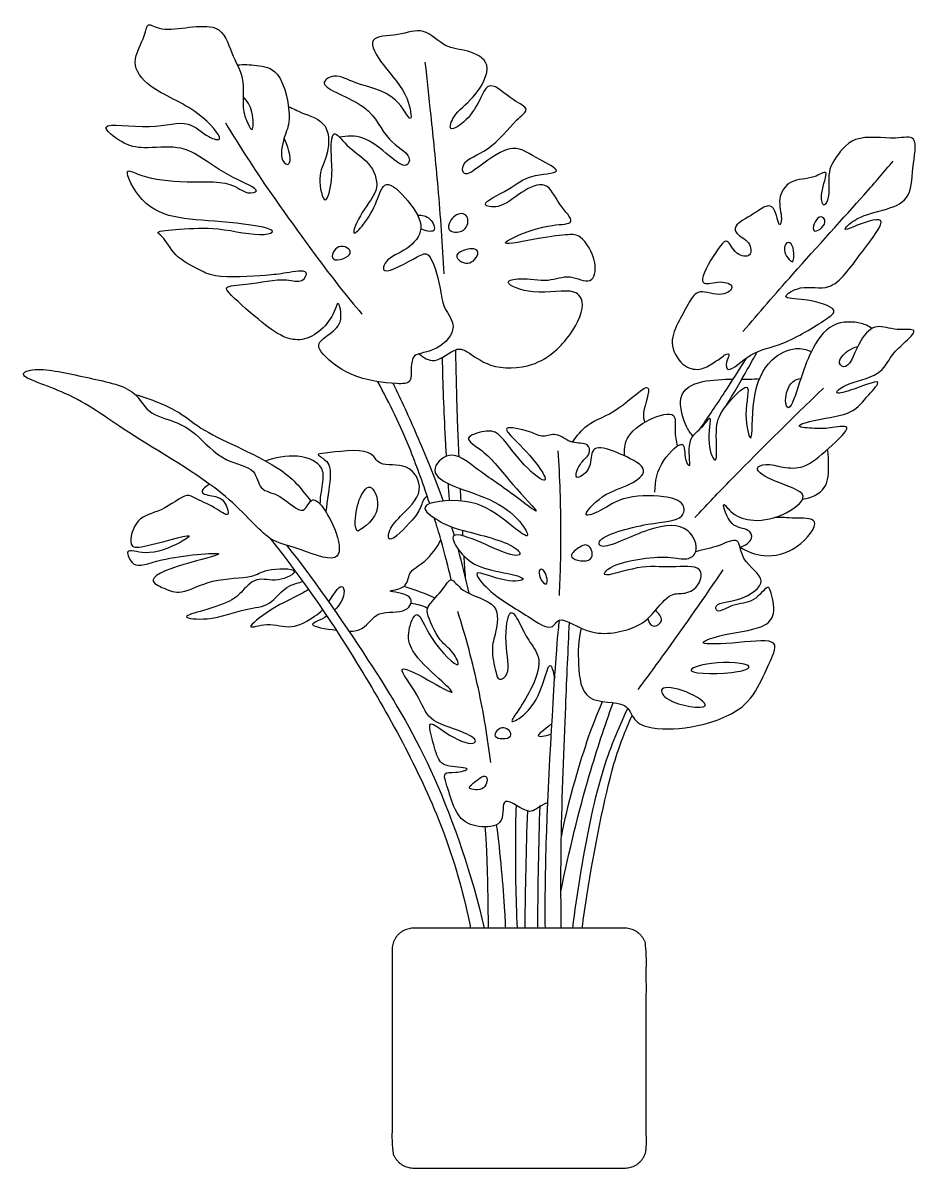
# Model space of a CAD drawing. Header units: metres. Extents: x 68508 to 226087, y -5893 to 20329.
# Drawn here: x 192361 to 192839, y 14940 to 15552 of the extents above; entities that cross this region are included whole.
import ezdxf

# ---------------------------------------------------------------- set-up
doc = ezdxf.new("R2010")
doc.units = ezdxf.units.M
doc.header["$LTSCALE"] = 0.05

msp = doc.modelspace()

# ---------------------------------------------------------------- linework, layer by layer
for points, knots in [([(192502.841, 15507.352), (192505.395, 15506.281), (192509.969, 15503.502), (192525.781, 15499.033), (192523.904, 15479.421), (192517.88, 15470.896), (192522.513, 15450.975), (192526.866, 15470.329), (192525.504, 15479.688), (192525.747, 15497.337), (192534.419, 15484.863), (192546.642, 15478.285), (192552.548, 15463.033), (192542.247, 15452.614), (192535.245, 15436.045), (192544.443, 15445.339), (192550.023, 15455.591), (192554.194, 15470.209), (192567.638, 15456.614), (192576.792, 15442.39), (192566.824, 15430.229), (192554.481, 15426.482), (192551.917, 15415.641), (192571.834, 15427.344), (192578.846, 15430.464), (192584.384, 15410.108), (192585.067, 15399.735), (192594.086, 15389.569), (192583.166, 15376.338), (192569.454, 15375.339), (192569.102, 15372.32), (192568.637, 15370.008), (192568.112, 15367.512), (192569.019, 15359.263), (192559.282, 15358.948), (192535.731, 15361.731), (192520.131, 15375.169), (192518.069, 15381.137), (192525.473, 15386.025), (192532.445, 15392), (192529.521, 15405.23), (192527.311, 15396.485), (192520.882, 15387.308), (192510.323, 15381.591), (192499.183, 15383.88), (192487.07, 15393.038), (192471.543, 15406.697), (192468.427, 15411.595), (192481.636, 15411.923), (192501.171, 15416.378), (192509.857, 15412.383), (192514.964, 15420.767), (192500.06, 15418.026), (192491.422, 15417.022), (192463.107, 15415.375), (192455.1, 15420.474), (192441.537, 15426.729), (192436.7, 15437.601), (192430.475, 15440.835), (192447.106, 15441.785), (192464.396, 15443.354), (192488.146, 15437.302), (192498.963, 15441.79), (192468.079, 15446.374), (192444.75, 15446.601), (192424.231, 15453.706), (192413.77, 15475.606), (192423.944, 15469.841), (192444.857, 15465.987), (192471.776, 15468.375), (192479.725, 15460.211), (192489.766, 15462.194), (192471, 15469.56), (192455.993, 15480.691), (192443.952, 15486.748), (192425.396, 15484.553), (192414.656, 15486.786), (192397.952, 15500.158), (192430.79, 15494.243), (192449.16, 15501.318), (192458.825, 15490.932), (192470.183, 15487.846), (192453.612, 15507.161), (192428.998, 15515.673), (192417.645, 15530.712), (192426.454, 15544.027), (192427.2, 15553.283), (192435.836, 15545.548), (192467.169, 15555.184), (192471.847, 15535.204), (192479.94, 15523.018), (192477.67, 15506.951), (192480.675, 15498.883), (192484.238, 15492.289), (192484.263, 15505.011), (192480.757, 15510.396), (192478.617, 15512.667)], [0, 0, 0, 0, 0.2396921, 0.5500389, 0.8848758, 1.176141, 1.4610508, 1.7416233, 2.0452405, 2.3231282, 2.573801, 2.8994722, 3.2026799, 3.5293076, 3.8141087, 4.0325088, 4.3462276, 4.6124936, 4.9273501, 5.2624312, 5.5635613, 5.8650178, 6.0466583, 6.4071868, 6.6129045, 6.9654004, 7.2500109, 7.523784, 7.8393269, 8.133558, 8.2779698, 8.2779698, 8.4470153, 8.6590226, 8.8843281, 9.2977435, 9.6688289, 9.8462335, 10.0779834, 10.3356076, 10.5782409, 10.7589727, 11.0485081, 11.3278143, 11.5931633, 11.9273992, 12.3089413, 12.4536858, 12.7233999, 13.1095254, 13.3492649, 13.5291821, 13.7981242, 14.079631, 14.508184, 14.7711186, 15.0834729, 15.372489, 15.522717, 15.8059545, 16.1844272, 16.5984533, 16.7784567, 17.1818214, 17.6146369, 18.0023378, 18.3439698, 18.5406812, 18.9395904, 19.368496, 19.6392294, 19.8176828, 20.1325192, 20.5135897, 20.813636, 21.1617584, 21.4582488, 21.7360654, 22.1349556, 22.5135183, 22.8134053, 23.0130935, 23.3626169, 23.8118806, 24.1373726, 24.4577217, 24.665308, 24.895734, 25.3389533, 25.6697684, 25.9905147, 26.3156496, 26.5690003, 26.7283387, 26.9809675, 27.2136141, 27.2136141, 27.2136141, 27.2136141]), ([(192572.656, 15375.154), (192575.002, 15373.292), (192581.051, 15368.726), (192591.994, 15379.113), (192598.797, 15376.516), (192610.63, 15366.811), (192634.598, 15367.316), (192651.992, 15381.38), (192662.388, 15400.919), (192655.617, 15411.146), (192635.019, 15405.554), (192615.844, 15413.514), (192627.888, 15416.3), (192641.658, 15413.046), (192652.674, 15418.369), (192665.284, 15410.945), (192668.431, 15424.771), (192659.52, 15438.949), (192651.819, 15438.993), (192638.018, 15437.331), (192614.023, 15432.342), (192625.551, 15439.032), (192642.25, 15444.613), (192657.91, 15444.24), (192646.527, 15455.1), (192641.372, 15468.609), (192626.245, 15461.751), (192616.801, 15452.476), (192603.037, 15454.717), (192622.486, 15463.297), (192630.167, 15471.112), (192652.082, 15471.699), (192635.358, 15479.335), (192622.819, 15488.809), (192605.965, 15476.178), (192596.168, 15468.894), (192594.898, 15478.709), (192611.196, 15483.257), (192623.122, 15499.609), (192632.633, 15506.217), (192622.203, 15510.352), (192610.326, 15522.192), (192605.279, 15511.189), (192599.534, 15500.329), (192587.529, 15492.764), (192591.194, 15503.882), (192602.141, 15511.012), (192613.451, 15530.629), (192598.233, 15537.925), (192586.429, 15538.12), (192575.148, 15550.539), (192562.311, 15544.744), (192543.319, 15545.415), (192553.865, 15527.774), (192567.149, 15514.681), (192569.549, 15495.097), (192560.627, 15515.217), (192538.838, 15518.652), (192528.453, 15525.517), (192515.962, 15518.054), (192547.998, 15509.052), (192553.779, 15489.159), (192569.185, 15481.71), (192565.896, 15473.493), (192555.795, 15481.528), (192543.353, 15492.282), (192534.186, 15491.663), (192530.088, 15490.963)], [0, 0, 0, 0, 0.2492815, 0.5451277, 0.7514206, 1.0676534, 1.460853, 1.8565371, 2.2305783, 2.4673437, 2.8541485, 3.1684155, 3.381262, 3.7032013, 3.9894633, 4.2617312, 4.5235718, 4.8530715, 5.0642775, 5.3977551, 5.7483226, 5.9549433, 6.3352467, 6.598685, 6.8729055, 7.1713541, 7.4724568, 7.7897445, 8.0057232, 8.3212613, 8.638678, 8.9428394, 9.2155964, 9.5438068, 9.9142173, 10.1661001, 10.350514, 10.6757474, 11.0628746, 11.294743, 11.5377333, 11.8511153, 12.08923, 12.4045106, 12.6560314, 12.8658583, 13.1870843, 13.5429294, 13.8374382, 14.128004, 14.4403058, 14.7483518, 15.0538612, 15.3642089, 15.7575421, 16.0284058, 16.3261039, 16.7238784, 17.0145685, 17.2262368, 17.639518, 18.0288662, 18.3430809, 18.5162348, 18.7835604, 19.1269015, 19.4206015, 19.4206015, 19.4206015, 19.4206015]), ([(192475.574, 15529.522), (192478.973, 15530.013), (192485.91, 15529.361), (192499.679, 15527.5), (192504.958, 15499.586), (192500.375, 15491.906), (192497.771, 15478.404), (192504.777, 15474.509), (192503.823, 15483.69), (192500.53, 15490.393)], [0, 0, 0, 0, 0.2816833, 0.5849936, 1.0222705, 1.3021957, 1.610411, 1.7775238, 2.0615398, 2.0615398, 2.0615398, 2.0615398]), ([(192586.098, 15417.848), (192585.218, 15433.246), (192583.085, 15463.383), (192579.099, 15502.176), (192577.014, 15521.57), (192575.939, 15531.074)], [0, 0, 0, 0, 0.5656501, 1.0831887, 1.5286261, 1.5286261, 1.5286261, 1.5286261]), ([(192469.144, 15498.583), (192477.021, 15485.786), (192491.856, 15462.302), (192529.024, 15411.687), (192537.786, 15401.521), (192542.13, 15396.372)], [0, 0, 0, 0, 0.5583558, 1.2046028, 1.5784536, 1.5784536, 1.5784536, 1.5784536]), ([(192735.693, 15374.525), (192733.884, 15372.975), (192729.937, 15370.382), (192722.527, 15365.698), (192712.501, 15368.523), (192705.666, 15381.284), (192711.62, 15392.929), (192716.603, 15402.555), (192722.131, 15410.702), (192733.897, 15404.705), (192742.556, 15411.499), (192733.233, 15414.724), (192724.104, 15411.375), (192723.548, 15417.689), (192732.942, 15432.596), (192737.542, 15437.176), (192741.255, 15427.728), (192750.908, 15426.264), (192749.575, 15435.734), (192742.017, 15438.633), (192740.373, 15444.186), (192751.447, 15449.559), (192757.441, 15454.544), (192763.002, 15454.248), (192764.984, 15441.129), (192766.932, 15448.472), (192763.546, 15457.998), (192770.595, 15469.078), (192782.921, 15468.158), (192792.578, 15475.15), (192786.636, 15461.57), (192788.578, 15451.416), (192792.014, 15458.163), (192791.15, 15473.04), (192794.384, 15478.965), (192804.471, 15493.298), (192826.417, 15489.152), (192839.861, 15492.981), (192835.704, 15474.105), (192835.838, 15456.895), (192820.128, 15451.635), (192805.846, 15448.404), (192798.268, 15440.383), (192805.158, 15443.313), (192826.588, 15451.454), (192807.297, 15427.735), (192793.573, 15407.166), (192777.542, 15412.828), (192764.289, 15404.308), (192779.334, 15405), (192798.094, 15399.309), (192788.537, 15392.536), (192766.848, 15379.038), (192750.539, 15377.22), (192737.502, 15363.813), (192735.946, 15370.831), (192739.715, 15376.507), (192735.693, 15374.525)], [0, 0, 0, 0, 0.2249126, 0.4660705, 0.7215773, 1.021916, 1.3178809, 1.60117, 1.8372707, 2.1250166, 2.342997, 2.5614516, 2.8081538, 2.9737322, 3.3359706, 3.509536, 3.750622, 3.9699306, 4.1831272, 4.4187087, 4.5835829, 4.866836, 5.1069855, 5.2783958, 5.5338518, 5.6869359, 5.9607999, 6.2381382, 6.5360497, 6.7524654, 7.0335802, 7.238551, 7.5400346, 7.5400346, 7.8050525, 8.1462093, 8.5379014, 8.8091289, 9.1532475, 9.4916208, 9.8102552, 10.1484819, 10.3681209, 10.551651, 10.8738636, 11.2499201, 11.6719573, 11.9987482, 12.2522386, 12.522038, 12.8629774, 13.0796959, 13.5092938, 13.8701016, 14.1850547, 14.3544502, 14.5688019, 14.5688019, 14.5688019, 14.5688019]), ([(192745.672, 15387.09), (192754.547, 15397.447), (192771.215, 15416.907), (192810.659, 15460.144), (192820.773, 15472.091), (192825.932, 15478.11)], [0, 0, 0, 0, 0.5319417, 1.1578642, 1.5633988, 1.5633988, 1.5633988, 1.5633988]), ([(192571.819, 15449.258), (192574.127, 15449.326), (192578.89, 15448.724), (192582.845, 15438.921), (192575.675, 15441.044), (192573.513, 15441.9)], [0, 0, 0, 0, 0.21889711, 0.42898156, 0.64864105, 0.64864105, 0.64864105, 0.64864105]), ([(192588.991, 15441.193), (192587.561, 15442.802), (192589.995, 15449.571), (192599.159, 15451.278), (192599.26, 15440.222), (192590.508, 15439.487), (192588.991, 15441.193)], [0, 0, 0, 0, 0.22539687, 0.44016044, 0.66344878, 0.90236138, 0.90236138, 0.90236138, 0.90236138]), ([(192783.65, 15440.892), (192782.384, 15441.931), (192785.585, 15451.138), (192792.158, 15445.194), (192784.878, 15439.883), (192783.65, 15440.892)], [0, 0, 0, 0, 0.23303144, 0.40185468, 0.62798459, 0.62798459, 0.62798459, 0.62798459]), ([(192772.383, 15424.308), (192770.742, 15424.407), (192766.077, 15430.316), (192770.334, 15437.437), (192773.796, 15430.602), (192772.383, 15424.308)], [0, 0, 0, 0, 0.29041275, 0.51459778, 0.80857824, 0.80857824, 0.80857824, 0.80857824]), ([(192526.876, 15425.851), (192525.22, 15427.166), (192528.753, 15435.518), (192540.835, 15428.702), (192528.792, 15424.328), (192526.876, 15425.851)], [0, 0, 0, 0, 0.22260474, 0.44044261, 0.69808168, 0.69808168, 0.69808168, 0.69808168]), ([(192592.826, 15426.863), (192592.427, 15428.327), (192596.081, 15431.153), (192606.849, 15432.124), (192600.379, 15420.934), (192593.313, 15425.076), (192592.826, 15426.863)], [0, 0, 0, 0, 0.18673629, 0.4140967, 0.64213089, 0.86987248, 0.86987248, 0.86987248, 0.86987248]), ([(192814.592, 15388.706), (192812.792, 15389.891), (192808.966, 15392.219), (192791.987, 15393.101), (192781.182, 15375.987), (192776.591, 15362.111), (192770.399, 15342.695), (192767.494, 15351.05), (192770.382, 15360.004), (192775.024, 15361.774), (192776.608, 15362.053)], [0, 0, 0, 0, 0.2114165, 0.5315848, 0.8865317, 1.2356986, 1.5560778, 1.7267151, 1.9974127, 2.1278815, 2.1278815, 2.1278815, 2.1278815]), ([(192744.117, 15271.829), (192746.58, 15272.507), (192751.823, 15275.922), (192748.627, 15282.333), (192738.645, 15281.563), (192733.532, 15298.483), (192739.573, 15289.202), (192749.903, 15285.192), (192765.836, 15287.184), (192784.666, 15300.521), (192762.716, 15306.097), (192750.231, 15313.957), (192758.612, 15316.964), (192767.133, 15314.141), (192778.962, 15313.662), (192790.246, 15323.506), (192806.504, 15338.298), (192790.9, 15335.065), (192785.223, 15335.18), (192771.085, 15336.095), (192786.389, 15340.794), (192804.424, 15342.284), (192811.626, 15352.332), (192822.381, 15363.404), (192803.392, 15355.334), (192793.314, 15353.171), (192801.102, 15360.095), (192819.008, 15362.531), (192824.62, 15374.495), (192830.633, 15379.921), (192840.917, 15389.427), (192826.934, 15387.109), (192816.966, 15391.71), (192807.535, 15383.421), (192802.348, 15365.798), (192795.287, 15370.282), (192800.662, 15376.735), (192805.183, 15378.656), (192807, 15379.076)], [0, 0, 0, 0, 0.230217, 0.4109312, 0.6639774, 0.9394254, 1.1316757, 1.4113317, 1.7559836, 2.0774829, 2.4201783, 2.7041777, 2.8890502, 3.1441281, 3.4164287, 3.7572752, 4.0750574, 4.3230096, 4.5639154, 4.8025416, 5.0593509, 5.4239053, 5.7255774, 5.9631036, 6.2866676, 6.5131017, 6.7171213, 7.0728107, 7.3585228, 7.6134764, 7.8584485, 8.1067893, 8.3812015, 8.6630341, 8.9953403, 9.1557089, 9.3901475, 9.5400938, 9.5400938, 9.5400938, 9.5400938]), ([(192584.954, 15373.2), (192585.259, 15358.82), (192585.882, 15341.746), (192586.922, 15323.664), (192587.12, 15320.419)], [0, 0, 0, 0, 0.5462568, 0.66477528, 0.66477528, 0.66477528, 0.66477528]), ([(192592.058, 15377.334), (192592.309, 15363.69), (192592.639, 15348.777), (192593.549, 15325.936), (192593.796, 15320.172)], [0, 0, 0, 0, 0.53207233, 0.6993508, 0.6993508, 0.6993508, 0.6993508]), ([(192698.656, 15301.261), (192698.599, 15307.086), (192700.699, 15317.416), (192715.425, 15331.287), (192713.904, 15319.043), (192718.557, 15312.31), (192714.977, 15330.187), (192723.968, 15335.076), (192729.874, 15344.858), (192725.502, 15327.486), (192732.668, 15312.384), (192730.544, 15335.935), (192733.689, 15345.034), (192751.712, 15364.279), (192745.323, 15343.064), (192751.213, 15321.933), (192749.827, 15353.381), (192758.701, 15372.622), (192773.459, 15379.265), (192779.543, 15377.531), (192782.207, 15376.457)], [0, 0, 0, 0, 0.3476363, 0.6497102, 0.8852005, 1.0486786, 1.3401497, 1.6171011, 1.8146909, 2.1194195, 2.3756988, 2.6985496, 3.0044495, 3.3383408, 3.6556835, 3.9530325, 4.3280002, 4.7293215, 5.0415481, 5.2856501, 5.2856501, 5.2856501, 5.2856501]), ([(192722.841, 15335.214), (192727.266, 15341.595), (192735.935, 15354.483), (192743.721, 15366.756), (192747.536, 15372.939)], [0, 0, 0, 0, 0.40136204, 0.78961107, 0.78961107, 0.78961107, 0.78961107]), ([(192736.882, 15347.654), (192740.618, 15353.989), (192747.975, 15366.726), (192751.55, 15373.08), (192753.332, 15376.26)], [0, 0, 0, 0, 0.39060461, 0.66559346, 0.66559346, 0.66559346, 0.66559346]), ([(192493.145, 15276.537), (192497.323, 15273.773), (192505.745, 15272.749), (192531.235, 15261.115), (192530.172, 15279.673), (192515.593, 15303.972), (192511.29, 15286.59), (192498.647, 15301.102), (192486.861, 15301.4), (192485.824, 15315.046), (192467.913, 15316.606), (192453.629, 15332.932), (192442.599, 15339.365), (192426.774, 15343.01), (192421.273, 15357.449), (192394.244, 15362.393), (192369.804, 15368.441), (192355.427, 15363.603), (192388.937, 15354.056), (192415.885, 15332.541), (192470.157, 15302.677), (192486.908, 15280.664), (192493.145, 15276.537)], [0, 0, 0, 0, 0.318706, 0.7032085, 1.002886, 1.3908499, 1.61886, 1.9331828, 2.2077971, 2.4688642, 2.7987976, 3.1817912, 3.482848, 3.8009389, 4.1027632, 4.530375, 4.9651968, 5.1809751, 5.5918047, 6.1162741, 6.7723521, 7.2480984, 7.2480984, 7.2480984, 7.2480984]), ([(192578.299, 15295.125), (192575.214, 15304.469), (192566.057, 15330.293), (192557.071, 15348.264), (192550.594, 15360.276)], [0.64458089, 0.64458089, 0.64458089, 0.64458089, 0.98074823, 1.51284011, 1.51284011, 1.51284011, 1.51284011]), ([(192718.961, 15331.257), (192717.708, 15332.737), (192715.27, 15335.538), (192709.158, 15353.709), (192721.491, 15361.079), (192735.203, 15361.592), (192740.436, 15361.632)], [0, 0, 0, 0, 0.2005565, 0.5339896, 0.8486712, 1.1021781, 1.1021781, 1.1021781, 1.1021781]), ([(192745.02, 15361.633), (192746.432, 15361.628), (192750.854, 15361.613), (192752.606, 15361.854), (192754.542, 15361.961)], [1.18138316, 1.18138316, 1.18138316, 1.18138316, 1.26129413, 1.4618345, 1.4618345, 1.4618345, 1.4618345]), ([(192558.765, 15359.363), (192563.142, 15350.31), (192571.642, 15331.495), (192580.864, 15309.66), (192585.435, 15296.513)], [0, 0, 0, 0, 0.45673705, 0.97021959, 0.97021959, 0.97021959, 0.97021959]), ([(192654.672, 15327.899), (192656.95, 15331.285), (192662.392, 15338.861), (192678.197, 15343.052), (192699.664, 15365.04), (192691.337, 15342.921), (192692.778, 15340.263), (192693.059, 15338.49)], [0, 0, 0, 0, 0.2909707, 0.6499414, 1.0140377, 1.3175066, 1.5104845, 1.5104845, 1.5104845, 1.5104845]), ([(192720.007, 15287.751), (192726.075, 15294.213), (192738.213, 15307.136), (192771.526, 15340.512), (192788.62, 15356.744)], [0, 0, 0, 0, 0.4288316, 1.1281333, 1.1281333, 1.1281333, 1.1281333]), ([(192420.94, 15353.445), (192429.09, 15351.186), (192445.875, 15344.344), (192456.72, 15332.985), (192501.417, 15315.087), (192509.949, 15302.573), (192514.719, 15296.52)], [0, 0, 0, 0, 0.4188725, 0.7603563, 1.3213373, 1.7211829, 1.7211829, 1.7211829, 1.7211829]), ([(192682.476, 15320.583), (192682.236, 15323.671), (192682.283, 15330.874), (192694.594, 15340.664), (192710.951, 15345.225), (192708.662, 15333.573), (192710.094, 15328.629), (192710.506, 15325.845)], [0, 0, 0, 0, 0.253482, 0.58508, 0.8816167, 1.1171804, 1.3587851, 1.3587851, 1.3587851, 1.3587851]), ([(192647.684, 15232.914), (192645.833, 15232.394), (192643.67, 15226.047), (192629.716, 15236.069), (192610.899, 15246.409), (192598.604, 15262.102), (192618.22, 15252.379), (192632.542, 15254.595), (192618.545, 15258.357), (192603.337, 15260.618), (192593.649, 15269.273), (192587.777, 15281.327), (192607.058, 15274.239), (192621.76, 15266.753), (192628.217, 15267.958), (192620.37, 15275.306), (192592.637, 15281.103), (192584.159, 15285.082), (192568.826, 15295.434), (192600.656, 15298.666), (192616.192, 15288.383), (192633.372, 15274.042), (192627.128, 15286.103), (192613.366, 15297.521), (192591.938, 15303.386), (192576.823, 15311.787), (192589.438, 15325.015), (192603.89, 15312.938), (192620.846, 15301.844), (192641.837, 15285.21), (192620.173, 15307.22), (192609.07, 15322.881), (192594.733, 15330.258), (192608.287, 15334.477), (192616.076, 15333.513), (192626.704, 15316.017), (192643.117, 15303.734), (192635.864, 15317.218), (192624.587, 15328.288), (192615.802, 15337.438), (192632.662, 15333.848), (192638.603, 15329.957), (192646.193, 15333.718), (192653.78, 15326.471), (192663.177, 15328.143), (192664.514, 15321.084), (192658.189, 15317.162), (192654.661, 15306.46), (192665.247, 15313.254), (192664.026, 15323.156), (192669.029, 15326.078), (192681.278, 15321.445), (192697.059, 15313.484), (192684.575, 15304.079), (192671.327, 15301.402), (192657.344, 15286.128), (192671.626, 15292), (192681.017, 15299.273), (192702.775, 15299.906), (192714.868, 15296.038), (192714.075, 15285.753), (192695.34, 15285.437), (192666.82, 15277.269), (192670.468, 15269.3), (192695.623, 15283.607), (192717.219, 15284.597), (192722.715, 15269.132), (192715.155, 15264.36), (192705.721, 15268.072), (192675.574, 15263.944), (192668.663, 15254.384), (192691.303, 15262.901), (192705.941, 15260.409), (192724.66, 15262.879), (192722.955, 15251.086), (192714.809, 15246.344), (192706.727, 15248.089), (192697.762, 15236.284), (192690.167, 15228.89), (192665.016, 15222.139), (192650.994, 15233.845), (192647.684, 15232.914)], [0, 0, 0, 0, 0.199413, 0.5048771, 0.9256036, 1.1979754, 1.5279178, 1.7836992, 2.0288537, 2.3703374, 2.6753994, 2.9044672, 3.2275643, 3.5871611, 3.7395657, 3.9636859, 4.4094777, 4.694583, 4.9557151, 5.34083, 5.7446115, 6.0631833, 6.2783762, 6.6403339, 7.0452222, 7.342896, 7.619895, 7.9502113, 8.3634826, 8.6839616, 9.0460967, 9.4561409, 9.7164003, 9.9683953, 10.1967592, 10.5832314, 10.8903317, 11.1312574, 11.4967107, 11.7135127, 12.0030533, 12.2360156, 12.4515107, 12.7090557, 12.9453668, 13.1231152, 13.355461, 13.5726469, 13.799564, 14.0556095, 14.2217947, 14.5289363, 14.8358011, 15.1005097, 15.4382259, 15.7369773, 15.9768366, 16.2828194, 16.6677272, 16.9450523, 17.147916, 17.5062546, 17.9415949, 18.0807608, 18.5104661, 18.8890522, 19.1755338, 19.3827714, 19.6499766, 20.1121813, 20.2975736, 20.6469728, 21.0053819, 21.323129, 21.5535353, 21.7984845, 22.0238577, 22.3257336, 22.6039097, 23.0168706, 23.3734676, 23.3734676, 23.3734676, 23.3734676]), ([(192577.048, 15298.875), (192575.194, 15298.62), (192573.655, 15292.848), (192570.098, 15286.972), (192555.972, 15272.543), (192556.143, 15281.168), (192562.415, 15288.608), (192576.843, 15301.299), (192567.276, 15317.932), (192550.511, 15314.043), (192547.636, 15325.854), (192523.59, 15321.917), (192516.8, 15321.788), (192525.153, 15317.584), (192525.55, 15309.245), (192523.603, 15296.551), (192522.763, 15290.851)], [24.1646143, 24.1646143, 24.1646143, 24.1646143, 24.347568, 24.5802692, 24.8842753, 25.0340126, 25.282957, 25.6028392, 25.8909737, 26.1776083, 26.4025141, 26.7733806, 26.9220199, 27.1087924, 27.3413317, 27.6298957, 27.6298957, 27.6298957, 27.6298957]), ([(192647.596, 15246.034), (192648.165, 15257.576), (192648.784, 15280.692), (192647.908, 15309.152), (192646.981, 15323.349)], [0, 0, 0, 0, 0.4896293, 1.032902, 1.032902, 1.032902, 1.032902]), ([(192777.514, 15297.484), (192781.844, 15298.216), (192791.473, 15302.038), (192791.456, 15316.171), (192791.283, 15321.435), (192790.825, 15324.115)], [0, 0, 0, 0, 0.30180415, 0.59568239, 0.83314495, 0.83314495, 0.83314495, 0.83314495]), ([(192519.804, 15294.852), (192520, 15299.377), (192521.431, 15306.958), (192521.831, 15315.151), (192510.667, 15322.304), (192494.923, 15319.579), (192490.765, 15317.845)], [28.16145455, 28.16145455, 28.16145455, 28.16145455, 28.40648577, 28.61391594, 28.90338162, 29.1429182, 29.1429182, 29.1429182, 29.1429182]), ([(192460.585, 15305.607), (192457.581, 15303.61), (192454.614, 15300.124), (192464.603, 15299.099), (192468.739, 15297.062), (192472.528, 15286.382), (192462.759, 15293.949), (192453.118, 15297.511), (192448.437, 15301.317), (192434.771, 15290.088), (192421.494, 15288.868), (192416.53, 15271.585), (192425.693, 15271.385), (192455.314, 15280.732), (192443.46, 15273.134), (192427.781, 15266.627), (192414.507, 15272.213), (192420.387, 15259.235), (192433.353, 15266.543), (192477.279, 15270.23), (192449.55, 15263.907), (192424.86, 15255.369), (192437.126, 15249.329), (192446.124, 15246.191), (192461.808, 15255.619), (192484.053, 15255.029), (192489.733, 15260.422), (192512.412, 15260.851), (192496.228, 15252.163), (192485.769, 15257.048), (192477.383, 15247.262), (192472.889, 15243.291), (192458.906, 15238.092), (192443.214, 15234.414), (192461.707, 15232.188), (192479.463, 15239.461), (192493.836, 15239.968), (192499.416, 15250.289), (192508.304, 15253.002), (192510.548, 15253.456)], [8.4873851, 8.4873851, 8.4873851, 8.4873851, 8.6675608, 8.8742574, 9.0543069, 9.252402, 9.4672764, 9.7268227, 9.8920734, 10.1960305, 10.4786064, 10.7534997, 10.9588344, 11.3374071, 11.5215067, 11.8597781, 12.092053, 12.2944143, 12.5928606, 13.0166618, 13.3196385, 13.6803947, 13.8889748, 14.1248647, 14.4475028, 14.7974928, 15.0294559, 15.3178074, 15.5564431, 15.8162962, 16.0678368, 16.2588958, 16.5673456, 16.8067222, 17.0621639, 17.4164378, 17.6908121, 17.9852703, 18.0928115, 18.0928115, 18.0928115, 18.0928115]), ([(192539.911, 15280.339), (192546.549, 15284.339), (192553.322, 15293.088), (192547.338, 15305.95), (192542.106, 15301.368), (192538.303, 15291.587), (192538.272, 15281.159), (192539.911, 15280.339)], [0, 0, 0, 0, 0.3770278, 0.7091321, 0.8850006, 1.2404902, 1.5747012, 1.5747012, 1.5747012, 1.5747012]), ([(192589.763, 15254.364), (192588.102, 15261.627), (192586.191, 15269.775), (192582.072, 15283.361), (192580.761, 15287.509)], [0, 0, 0, 0, 0.39313926, 0.55094212, 0.55094212, 0.55094212, 0.55094212]), ([(192744.117, 15271.829), (192747.968, 15269.433), (192757.112, 15265.85), (192774.597, 15269.264), (192789.317, 15288.132), (192772.024, 15286.958), (192766.275, 15287.88), (192762.822, 15287.793)], [0, 0, 0, 0, 0.3067486, 0.6622494, 0.9957643, 1.2690731, 1.536757, 1.536757, 1.536757, 1.536757]), ([(192493.145, 15276.537), (192511.183, 15253.678), (192543.794, 15205.999), (192584.681, 15129.992), (192596.83, 15084.891), (192600.112, 15068.237)], [0, 0, 0, 0, 0.7772361, 1.5951155, 2.0664176, 2.0664176, 2.0664176, 2.0664176]), ([(192535.166, 15226.957), (192538.126, 15226.888), (192543.787, 15227.835), (192550.194, 15239.087), (192565.988, 15235.373), (192571.272, 15247.172), (192557.495, 15247.986), (192557.259, 15248.43), (192557.062, 15248.802), (192567.112, 15249.537), (192566.285, 15259.166), (192575.877, 15263.221), (192582.334, 15271.687), (192584.25, 15276.024)], [21.4914862, 21.4914862, 21.4914862, 21.4914862, 21.6717461, 21.93454, 22.22231, 22.4243031, 22.6759983, 22.6759983, 22.6759983, 22.8869183, 23.0996075, 23.3450933, 23.6046368, 23.6046368, 23.6046368, 23.6046368]), ([(192659.29, 15228.599), (192657.581, 15222.279), (192657.439, 15209.959), (192659.666, 15187.093), (192684.371, 15190.461), (192686.599, 15178.597), (192698.049, 15174.052), (192721.889, 15174.962), (192748.04, 15185.254), (192756.252, 15202.357), (192761.949, 15214.188), (192764.115, 15223.158), (192744.144, 15220.676), (192718.085, 15219.281), (192734.994, 15225.797), (192756.022, 15227.678), (192763.648, 15235.578), (192760.863, 15247.974), (192758.663, 15252.002), (192751.417, 15241.37), (192740.663, 15242.249), (192731.69, 15235.866), (192730.307, 15242.573), (192744.598, 15242.51), (192761.276, 15254.193), (192743.746, 15264.18), (192744.526, 15278.425), (192732.215, 15271.778), (192724.622, 15270.618), (192720.46, 15269.448)], [0, 0, 0, 0, 0.3685305, 0.7257711, 1.0880276, 1.3394348, 1.6107607, 2.0188225, 2.4534254, 2.808747, 3.1135162, 3.3075595, 3.6675419, 4.0287053, 4.2862501, 4.6848162, 4.938753, 5.2267745, 5.358594, 5.6198808, 5.9028728, 6.1462736, 6.2830732, 6.5840007, 6.9040833, 7.2261052, 7.49003, 7.749343, 8.048809, 8.048809, 8.048809, 8.048809]), ([(192501.833, 15272.921), (192518.34, 15252.151), (192548.82, 15207.385), (192581.638, 15152.961), (192600.98, 15096.372), (192607.4, 15068.237)], [0, 0, 0, 0, 0.7418794, 1.4265729, 2.1401657, 2.1401657, 2.1401657, 2.1401657]), ([(192654.266, 15266.591), (192653.36, 15268.076), (192657.877, 15271.902), (192663.932, 15274.628), (192667.312, 15262.588), (192655.43, 15264.682), (192654.266, 15266.591)], [0, 0, 0, 0, 0.20379058, 0.39964177, 0.61926962, 0.88115119, 0.88115119, 0.88115119, 0.88115119]), ([(192640.697, 15252.259), (192639.996, 15251.724), (192636.538, 15255.011), (192636.464, 15261.096), (192640.539, 15259.226), (192641.55, 15252.91), (192640.697, 15252.259)], [0, 0, 0, 0, 0.17440987, 0.35656577, 0.49519694, 0.70728405, 0.70728405, 0.70728405, 0.70728405]), ([(192689.723, 15195.858), (192695.094, 15203.07), (192705.783, 15217.537), (192725.535, 15245.604), (192735.155, 15259.812)], [0, 0, 0, 0, 0.4319288, 1.02855, 1.02855, 1.02855, 1.02855]), ([(192524.349, 15242.686), (192526.766, 15246.222), (192531.367, 15253.741), (192533.499, 15246.607), (192530.249, 15240.902), (192527.506, 15238.168)], [20.19143127, 20.19143127, 20.19143127, 20.19143127, 20.42828222, 20.58315901, 20.7916389, 20.7916389, 20.7916389, 20.7916389]), ([(192641.441, 15135.428), (192635.526, 15132.935), (192632.503, 15126.897), (192621.079, 15136.915), (192618.786, 15135.934), (192616.813, 15135.091), (192619.367, 15123.112), (192605.567, 15121.7), (192593.376, 15125.363), (192588.931, 15140.382), (192584.563, 15152.465), (192591.665, 15150.883), (192602.785, 15153.867), (192587.944, 15154.416), (192582.975, 15157.083), (192580.212, 15167.052), (192576.62, 15180.435), (192585.945, 15172.825), (192599.296, 15165.555), (192604.693, 15168.582), (192594.597, 15174.258), (192576.611, 15178.66), (192573.538, 15192.123), (192557.623, 15211.443), (192577.248, 15201.13), (192594.918, 15190.809), (192582.019, 15202.78), (192567.976, 15215.517), (192566.003, 15226.463), (192572.053, 15241.133), (192577.443, 15222.188), (192596.914, 15203.741), (192590.459, 15217.235), (192583.435, 15220.945), (192576.287, 15236.523), (192577.49, 15241.144), (192585.704, 15248.951), (192589.819, 15257.047), (192595.413, 15246.529), (192616.543, 15242.983), (192613.733, 15225.925), (192610.82, 15217.621), (192613.402, 15205.931), (192615.017, 15199.819), (192622.178, 15204.581), (192617.663, 15219.543), (192620.583, 15242.555), (192627.356, 15229.093), (192631.411, 15221.109), (192639.119, 15211.583), (192632.451, 15195.267), (192625.936, 15184.881), (192619.911, 15176.549), (192632.075, 15183.392), (192638.91, 15197.344), (192642.508, 15212.624), (192644.295, 15205.398), (192645.072, 15201.783)], [16.2589981, 16.2589981, 16.2589981, 16.2589981, 16.4817966, 16.7930281, 16.7930281, 16.7930281, 17.0606781, 17.3377235, 17.6268545, 17.9603124, 18.2216173, 18.4181554, 18.6317707, 18.8897948, 19.0943968, 19.3699684, 19.6284786, 19.8606397, 20.1985671, 20.3410164, 20.5902642, 20.9453556, 21.2662951, 21.5978073, 21.9180896, 22.2395564, 22.5032105, 22.8832411, 23.1639238, 23.418635, 23.7442811, 24.1162147, 24.3373341, 24.5971591, 24.9289941, 25.1059407, 25.39076, 25.6009678, 25.843426, 26.2072501, 26.5149647, 26.7727975, 27.0623299, 27.2414709, 27.4263669, 27.7697265, 28.1068501, 28.3493501, 28.6202358, 28.8948287, 29.2323956, 29.5472761, 29.7451558, 29.9883213, 30.3516196, 30.6169794, 30.8261508, 30.8261508, 30.8261508, 30.8261508]), ([(192513.613, 15249.162), (192511.809, 15248.087), (192503.471, 15243.642), (192494.508, 15239.843), (192477.705, 15226.698), (192492.751, 15232.286), (192504.257, 15227.069), (192515.958, 15234.166), (192519.753, 15237.098), (192521.042, 15238.451)], [18.4427531, 18.4427531, 18.4427531, 18.4427531, 18.548811, 18.8665284, 19.1428734, 19.3672341, 19.6466347, 19.9275691, 20.0733743, 20.0733743, 20.0733743, 20.0733743]), ([(192694.801, 15233.645), (192695.264, 15232.137), (192696.743, 15227.917), (192704.486, 15232.647), (192700.437, 15236.697), (192698.824, 15237.991)], [0, 0, 0, 0, 0.18092248, 0.37575763, 0.58290197, 0.58290197, 0.58290197, 0.58290197]), ([(192523.407, 15234.947), (192519.734, 15232.715), (192510.539, 15230.216), (192522.632, 15228.215), (192528.304, 15227.547)], [20.8837605, 20.8837605, 20.8837605, 20.8837605, 21.10926165, 21.37165261, 21.37165261, 21.37165261, 21.37165261]), ([(192610.943, 15156.772), (192609.325, 15170.037), (192604.933, 15196.443), (192597.644, 15223.963), (192593.335, 15237.504)], [0, 0, 0, 0, 0.5265245, 1.0694762, 1.0694762, 1.0694762, 1.0694762]), ([(192640.1, 15068.237), (192639.956, 15081.693), (192640.218, 15124.723), (192646.029, 15220.695), (192647.25, 15228.883), (192647.684, 15232.914)], [0.3077049, 0.3077049, 0.3077049, 0.3077049, 0.722588, 1.5852677, 1.8753055, 1.8753055, 1.8753055, 1.8753055]), ([(192648.609, 15068.237), (192648.382, 15083.556), (192648.324, 15123.658), (192650.799, 15183.366), (192652.244, 15216.914), (192652.964, 15231.653)], [0.2895013, 0.2895013, 0.2895013, 0.2895013, 0.7274936, 1.4347198, 1.9531094, 1.9531094, 1.9531094, 1.9531094]), ([(192718.011, 15205.764), (192717.016, 15206.97), (192729.416, 15211.567), (192753.573, 15209.319), (192742.446, 15203.839), (192719.473, 15203.991), (192718.011, 15205.764)], [0, 0, 0, 0, 0.2818218, 0.6542188, 0.8679205, 1.2821925, 1.2821925, 1.2821925, 1.2821925]), ([(192706.013, 15190.383), (192702.661, 15192.312), (192699.701, 15198.137), (192715.283, 15196.043), (192733.582, 15183.716), (192711.802, 15187.052), (192706.013, 15190.383)], [0, 0, 0, 0, 0.2136115, 0.513435, 0.8077993, 1.1766407, 1.1766407, 1.1766407, 1.1766407]), ([(192648.435, 15087.946), (192652.498, 15108.792), (192662.924, 15150.032), (192671.684, 15175.9), (192676.333, 15188.729)], [0, 0, 0, 0, 0.6637735, 1.1958102, 1.1958102, 1.1958102, 1.1958102]), ([(192648.636, 15116.872), (192651.92, 15134.143), (192661.715, 15168.034), (192667.655, 15182.293), (192670.679, 15189.391)], [0, 0, 0, 0, 0.6039293, 1.0039976, 1.0039976, 1.0039976, 1.0039976]), ([(192654.696, 15068.237), (192655.855, 15077.214), (192660.009, 15105.235), (192668.934, 15151.368), (192678.894, 15174.522), (192684.148, 15185.73)], [0.3356322, 0.3356322, 0.3356322, 0.3356322, 0.6335369, 1.2612692, 1.7679995, 1.7679995, 1.7679995, 1.7679995]), ([(192643.589, 15177.56), (192639.185, 15173.75), (192633.028, 15170.352), (192639.829, 15170.57), (192643.282, 15172.141)], [14.50765011, 14.50765011, 14.50765011, 14.50765011, 14.76665406, 15.01519924, 15.01519924, 15.01519924, 15.01519924]), ([(192659.741, 15068.237), (192660.496, 15073.99), (192664.333, 15100.356), (192675.219, 15156.786), (192682.838, 15173.482), (192686.44, 15181.98)], [0.3754738, 0.3754738, 0.3754738, 0.3754738, 0.5832215, 1.2830911, 1.7206607, 1.7206607, 1.7206607, 1.7206607]), ([(192613.352, 15170.892), (192612.428, 15172.479), (192617.865, 15178.299), (192625.091, 15169.048), (192614.398, 15169.094), (192613.352, 15170.892)], [0, 0, 0, 0, 0.20846572, 0.40848459, 0.64451972, 0.64451972, 0.64451972, 0.64451972]), ([(192608.285, 15149.38), (192606.972, 15150.238), (192601.687, 15145.762), (192597.593, 15142.609), (192608.731, 15140.943), (192609.466, 15148.608), (192608.285, 15149.38)], [0, 0, 0, 0, 0.230095, 0.37899248, 0.60511332, 0.81200463, 0.81200463, 0.81200463, 0.81200463]), ([(192625.197, 15068.237), (192624.817, 15076.554), (192624.067, 15099.703), (192624.203, 15120.223), (192624.588, 15133.83)], [0.33806935, 0.33806935, 0.33806935, 0.33806935, 0.61599632, 1.12126433, 1.12126433, 1.12126433, 1.12126433]), ([(192637.069, 15133.776), (192636.419, 15113.302), (192635.995, 15088.011), (192635.859, 15069.569), (192635.85, 15068.237)], [0, 0, 0, 0, 0.65188611, 0.70396159, 0.70396159, 0.70396159, 0.70396159]), ([(192630.501, 15130.904), (192629.74, 15110.912), (192629.257, 15086.727), (192629.096, 15069.109), (192629.089, 15068.237)], [0, 0, 0, 0, 0.64424596, 0.67840448, 0.67840448, 0.67840448, 0.67840448]), ([(192609.712, 15068.237), (192609.565, 15082.75), (192609.152, 15108.315), (192608.254, 15119.587), (192607.979, 15122.422)], [0.50230181, 0.50230181, 0.50230181, 0.50230181, 0.98216388, 1.16352845, 1.16352845, 1.16352845, 1.16352845]), ([(192618.934, 15068.237), (192618.808, 15071.117), (192617.948, 15087.86), (192616.14, 15107.807), (192614.077, 15123.541)], [0.40901067, 0.40901067, 0.40901067, 0.40901067, 0.5211575, 1.04605913, 1.04605913, 1.04605913, 1.04605913])]:
    msp.add_open_spline(points, degree=3, knots=knots)
for points in [[(192588.081, 15305.939), (192588.301, 15302.861), (192588.532, 15299.776), (192588.774, 15296.693)], [(192594.567, 15303.238), (192594.675, 15301.015), (192594.785, 15298.771), (192594.899, 15296.514)], [(192589.948, 15282.68), (192590.411, 15281.17), (192590.867, 15279.65), (192591.317, 15278.12)], [(192595.726, 15280.907), (192595.781, 15279.921), (192595.836, 15278.936), (192595.892, 15277.951)], [(192593.329, 15271.058), (192595.505, 15263.17), (192597.482, 15255.139), (192599.166, 15247.262)], [(192596.53, 15267.165), (192596.768, 15263.278), (192597.014, 15259.443), (192597.266, 15255.696)], [(192564.559, 15250.944), (192569.978, 15249.528), (192576.558, 15246.807), (192581.193, 15244.637)], [(192568.287, 15241.913), (192571.309, 15241.577), (192574.435, 15240.665), (192577.214, 15239.34)]]:
    msp.add_open_spline(points, degree=3)
msp.add_rational_spline([(192558.203, 15056.8), (192558.203, 15068.237), (192569.64, 15068.237), (192626.119, 15068.237), (192682.598, 15068.237), (192694.035, 15068.237), (192694.035, 15056.8), (192694.035, 15003.698), (192694.035, 14951.503), (192694.035, 14940.066), (192682.598, 14940.066), (192626.119, 14940.066), (192569.64, 14940.066), (192558.203, 14940.066), (192558.203, 14951.503), (192558.203, 15003.698), (192558.203, 15056.8)], [1, 0.707106781187, 1, 1, 1, 0.707106781187, 1, 1, 1, 0.707106781187, 1, 1, 1, 0.707106781187, 1, 1, 1], degree=2, knots=[0, 0, 0, 0.1322573, 0.1322573, 1.0932947, 1.0932947, 1.225552, 1.225552, 1.9940818, 1.9940818, 2.1263391, 2.1263391, 3.0873765, 3.0873765, 3.2196338, 3.2196338, 3.9881635, 3.9881635, 3.9881635])

doc.saveas('drawing.dxf')
